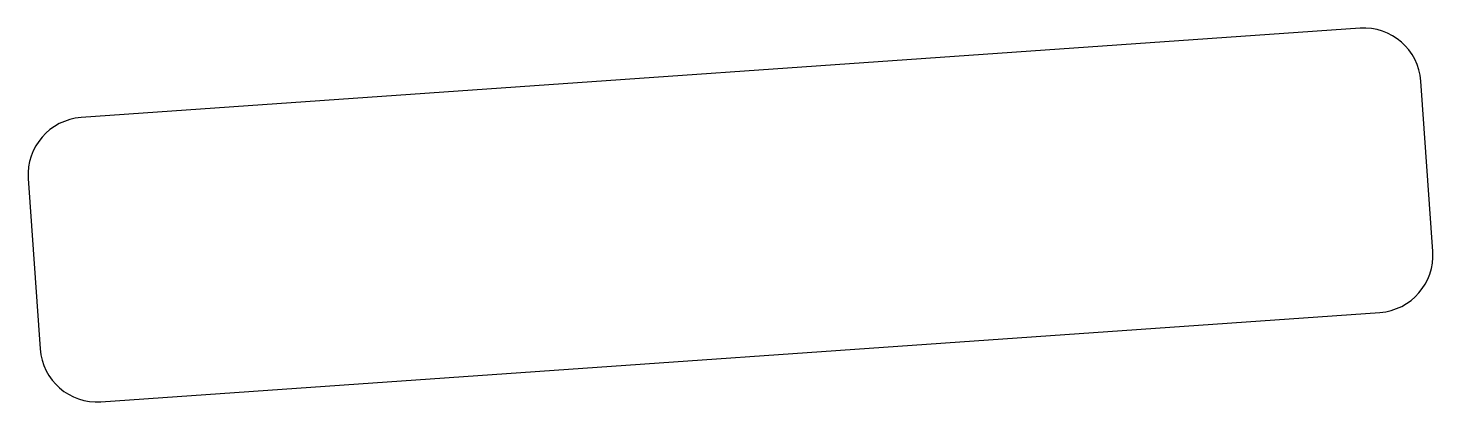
# Model space of a CAD drawing. Header units: millimetres. Extents: x 247.7 to 297, y 35 to 48.2.
import ezdxf

# ---------------------------------------------------------------- set-up
doc = ezdxf.new("R2010")
doc.units = ezdxf.units.MM

msp = doc.modelspace()

# ---------------------------------------------------------------- linework, layer by layer
at = {"linetype": 'CONTINUOUS'}
for p, q in [((294.492, 48.165), (249.602, 45.026)), ((297.045, 40.324), (296.627, 46.309)), ((247.746, 42.891), (248.164, 36.906)), ((250.299, 35.05), (295.189, 38.189))]:
    msp.add_line(p, q, dxfattribs=at)
for centre, start, end in [((294.631, 46.17), 4, 94), ((249.741, 43.031), 94, 184), ((295.05, 40.184), 274, 4), ((250.16, 37.045), 184, 274)]:
    msp.add_arc(centre, 2, start, end, dxfattribs=at)

doc.saveas('drawing.dxf')
